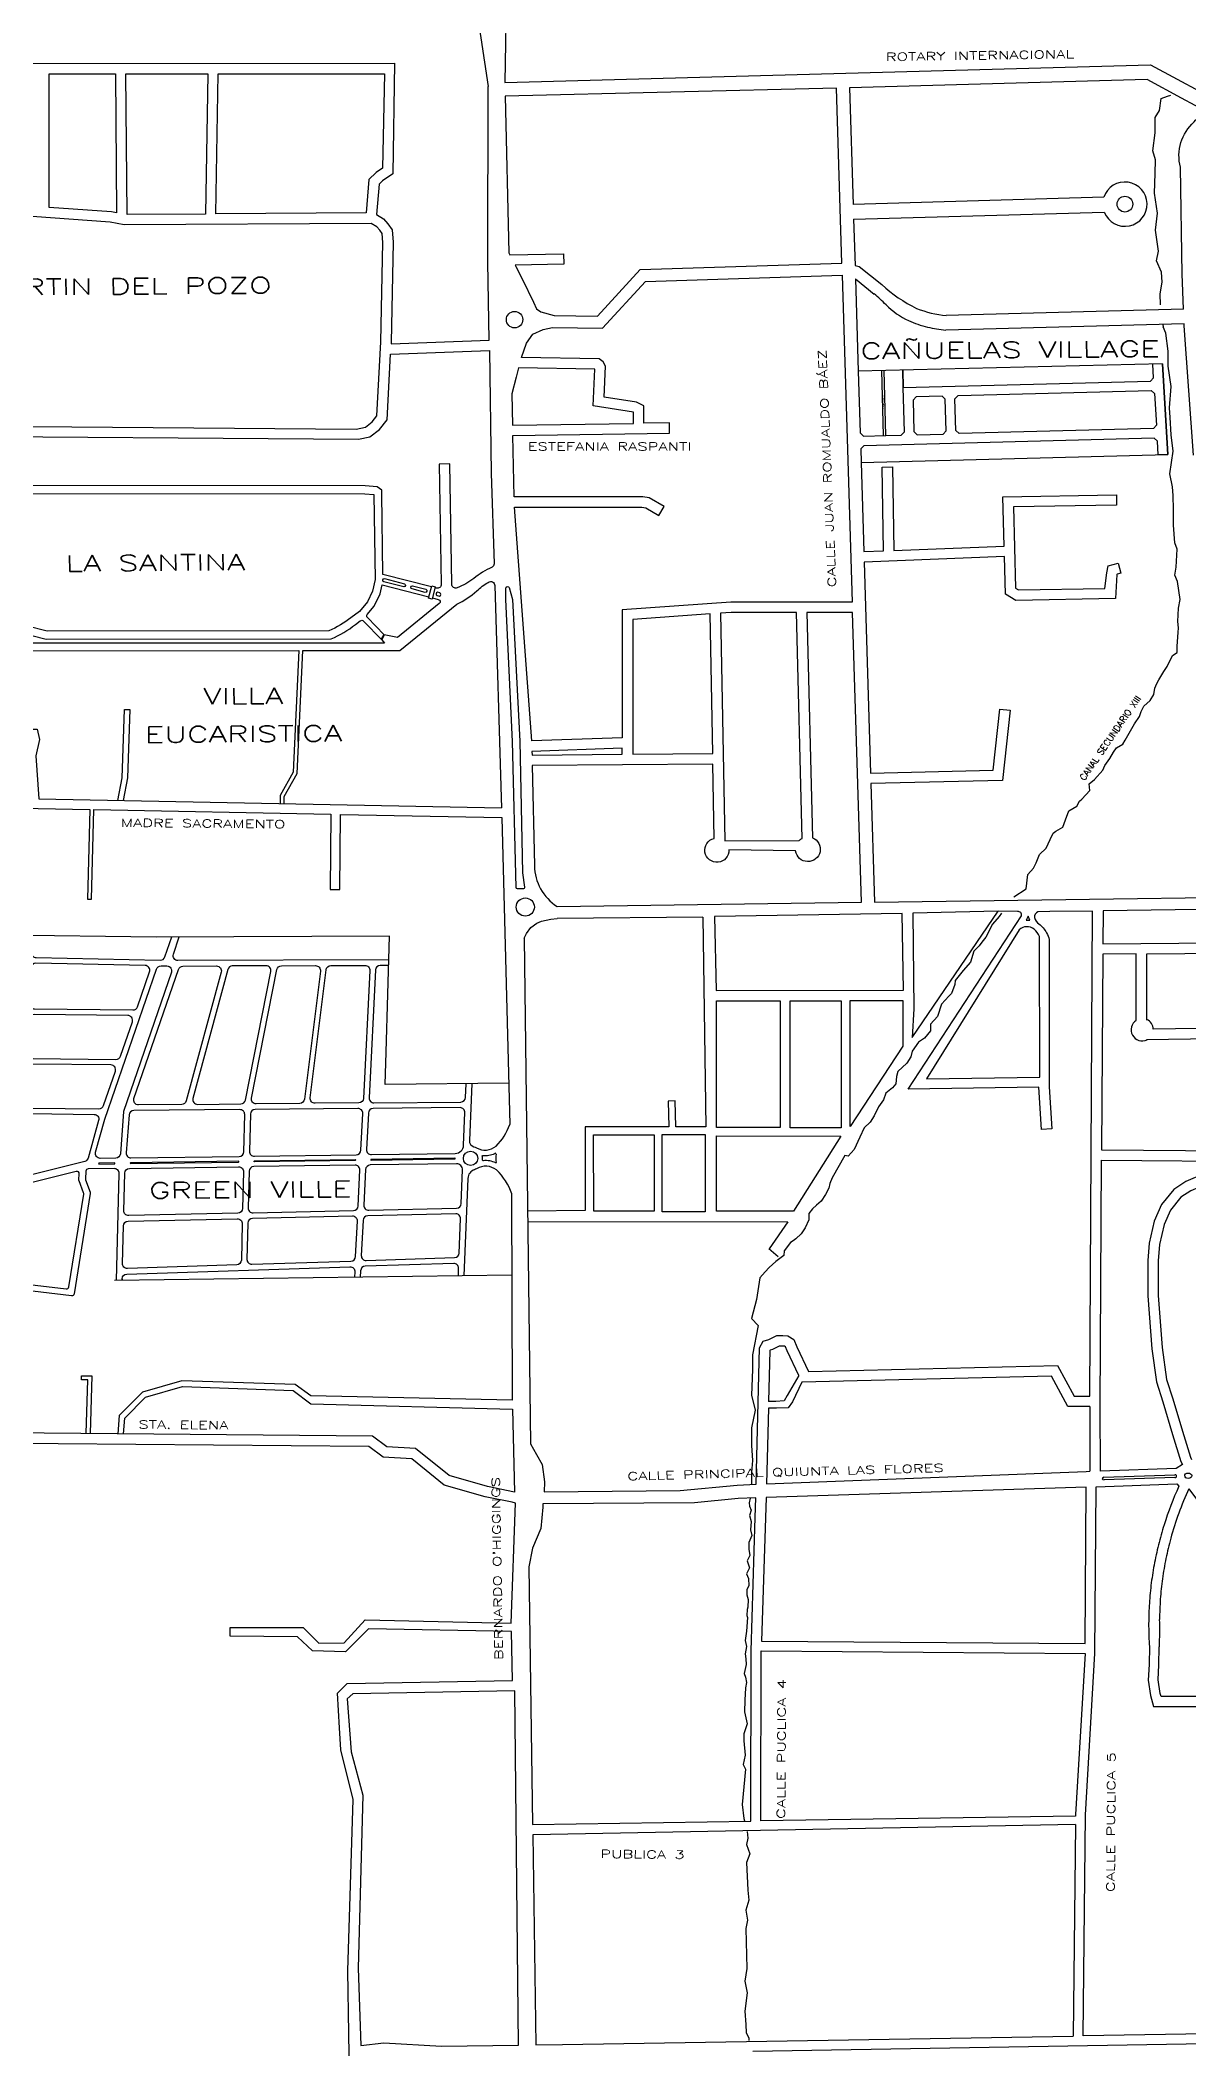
# Model space of a CAD drawing. Header units: millimetres. Extents: x 4374322 to 4409026, y 6503580 to 6534206.
# Drawn here: x 4388599 to 4390034, y 6515767 to 6518277 of the extents above; entities that cross this region are included whole.
import ezdxf

# ---------------------------------------------------------------- set-up
doc = ezdxf.new("R2010")
doc.units = ezdxf.units.MM
for name, color, linetype in [('CANAL', 252, 'Continuous'), ('LINEA CALLE', 252, 'Continuous'), ('NOMBRE BARRIO', 8, 'Continuous'), ('NOMBRE CALLE', 252, 'Continuous')]:
    doc.layers.add(name, color=color, linetype=linetype)
doc.styles.add('ARIAL', font='arial.ttf', dxfattribs={"width": 0.75})
doc.styles.add('ROMANS', font='romans')

msp = doc.modelspace()

# ---------------------------------------------------------------- linework, layer by layer
at = {"layer": 'CANAL', "transparency": 33554687}
for points in [[(4389999.2, 6517946.3), (4389998.8, 6517960), (4390001.3, 6517974.7), (4390000.2, 6517986.9), (4389993.9, 6518001), (4389996.7, 6518013.1), (4389992.7, 6518039.4), (4389995.5, 6518060.7), (4389991.6, 6518085.9), (4389992.2, 6518110.5), (4389992.7, 6518127.3), (4389989.4, 6518138.5), (4389992.2, 6518161.1), (4389992.2, 6518180.1), (4389997.8, 6518189.1), (4390000, 6518204.2), (4390007.9, 6518207), (4390011.8, 6518208.1)], [(4390019.8, 6517519.8), (4390021.3, 6517536.6), (4390021.6, 6517542.6), (4390020.9, 6517550.3), (4390021.6, 6517567.1), (4390023.7, 6517577.9), (4390020.2, 6517600.3), (4390017.1, 6517608.4), (4390018.5, 6517618.4), (4390019.9, 6517640.8), (4390017.1, 6517648.9), (4390015.3, 6517670.9), (4390015.3, 6517690.5), (4390015, 6517708.1), (4390013.9, 6517718.9), (4390010.8, 6517735.2), (4390014.7, 6517763.2), (4390012.5, 6517783.7), (4390011.2, 6517805.2), (4390010.5, 6517817.6), (4390012.4, 6517844.3), (4390008.5, 6517869.7), (4390008.5, 6517888.1), (4390005.8, 6517910.8), (4390002.3, 6517918.5)], [(4389900.8, 6517328.6), (4389910.9, 6517339.4), (4389910.1, 6517347.8), (4389916.7, 6517352.9), (4389926.9, 6517364.5), (4389929.4, 6517370.7), (4389935.6, 6517379.1), (4389940.4, 6517387.1), (4389944, 6517392.5), (4389952, 6517397.2), (4389954.9, 6517402.3), (4389966.6, 6517422.8), (4389972.8, 6517431.9), (4389975, 6517438.1), (4389978.3, 6517444.6), (4389986.3, 6517451.6), (4389990.6, 6517459.2), (4389992.1, 6517467.2), (4389994.6, 6517473), (4389996.8, 6517477.4), (4390003.4, 6517487.9), (4390007.4, 6517494.1), (4390014, 6517507.8), (4390019.8, 6517511.8), (4390019.8, 6517519.8)], [(4389815.6, 6517206.6), (4389831.4, 6517216.3), (4389833.2, 6517234.3), (4389840.2, 6517242.2), (4389843.9, 6517249.1), (4389848, 6517259.3), (4389856.3, 6517267.1), (4389861, 6517278.2), (4389865.1, 6517286.1), (4389868.4, 6517288.4), (4389877.2, 6517293.4), (4389880.4, 6517302.7), (4389884.6, 6517313.8), (4389894.7, 6517319.8), (4389898, 6517325.8), (4389900.8, 6517328.6)], [(4389800.6, 6517186), (4389797.3, 6517181.9), (4389789, 6517172.3), (4389781, 6517156), (4389776, 6517149.7), (4389772.3, 6517145.2), (4389766, 6517138.5), (4389761.5, 6517124.8), (4389752.3, 6517114.4), (4389742.7, 6517101.8), (4389741.9, 6517096.8), (4389738.1, 6517085.6), (4389734.4, 6517082.3), (4389725.6, 6517072.3), (4389720.6, 6517056.9), (4389711.5, 6517047.2), (4389711.5, 6517038.9), (4389704, 6517029.8), (4389696.5, 6517024.8), (4389688.6, 6517013.6), (4389687.3, 6517006.5), (4389682.3, 6516998.6), (4389670.7, 6516988.1), (4389669.4, 6516981.9), (4389668.2, 6516972.7), (4389664.4, 6516967.7), (4389655.7, 6516961.1), (4389652.8, 6516952.8), (4389646.9, 6516944), (4389641.1, 6516932.7), (4389636.1, 6516924.8), (4389628.6, 6516917.7), (4389623.2, 6516906.1), (4389616.1, 6516890.7), (4389609, 6516882.4), (4389604.5, 6516883.2), (4389589, 6516855.3), (4389585.7, 6516848.2), (4389584.5, 6516842.4), (4389580.3, 6516834.5), (4389574.9, 6516826.2), (4389569.1, 6516821.2), (4389564.1, 6516816.6), (4389559.5, 6516810.8), (4389559.5, 6516802.9), (4389554.9, 6516792.9), (4389549.9, 6516785.4), (4389543.3, 6516779.2), (4389539.9, 6516776.7), (4389536.6, 6516774.6), (4389528.7, 6516764.2), (4389528.3, 6516758.4), (4389518.3, 6516750.9), (4389510, 6516743.4), (4389505, 6516737.6), (4389498.3, 6516730.1), (4389494.4, 6516703.4), (4389488.2, 6516679.4), (4389496.2, 6516670.6), (4389489.1, 6516634.2), (4389489.1, 6516615.6), (4389488.2, 6516583.7), (4389492.6, 6516565.1), (4389488.2, 6516542.9), (4389488.2, 6516520.8), (4389489.1, 6516502.2), (4389488.2, 6516487.1), (4389488.2, 6516472.1)], [(4389486.5, 6516455.1), (4389485.1, 6516449.2), (4389485.6, 6516445), (4389487.5, 6516440.1), (4389485.6, 6516433.2), (4389487.5, 6516425.7), (4389486.8, 6516415.4), (4389488.4, 6516408.4), (4389484.9, 6516399.7), (4389484.7, 6516391.2), (4389485.8, 6516383.4), (4389482.8, 6516376.6), (4389485.6, 6516367.9), (4389481.8, 6516360.2), (4389484.4, 6516354.6), (4389484.9, 6516345.5), (4389482.3, 6516340.9), (4389482.3, 6516334.3), (4389483.9, 6516328.4), (4389483.5, 6516318.6), (4389482.5, 6516315.7), (4389482.3, 6516308.5), (4389483.2, 6516305.7), (4389481.8, 6516288.6), (4389480.2, 6516277.1), (4389481.6, 6516269.6), (4389480, 6516260.4), (4389480.9, 6516254.3), (4389481.4, 6516247.3), (4389478.8, 6516235.8), (4389480.4, 6516231.1), (4389481.8, 6516224.5), (4389480.4, 6516218), (4389479.6, 6516202.4), (4389479.3, 6516187.8), (4389482.6, 6516173.1), (4389478.5, 6516160.4), (4389478.5, 6516151.8), (4389480, 6516133.8), (4389477.8, 6516122.1), (4389480.4, 6516116.1), (4389476.5, 6516072.1), (4389478.5, 6516054.8), (4389479.4, 6516051.7)], [(4389482.7, 6516038.2), (4389483.3, 6516029.9), (4389481.7, 6516022.2), (4389485.8, 6516010.5), (4389481.7, 6515999.7), (4389483.3, 6515964.9), (4389484.8, 6515952.6), (4389480.9, 6515939.9), (4389483, 6515927.8), (4389480.9, 6515917.4), (4389482.2, 6515867.2), (4389479.5, 6515851.4), (4389482.8, 6515836.8), (4389479.5, 6515813.7), (4389480.9, 6515797.2), (4389481.5, 6515786.7), (4389484.8, 6515780.7), (4389484.9, 6515777.2)]]:
    msp.add_lwpolyline(points, dxfattribs=at)
at = {"layer": 'LINEA CALLE', "transparency": 33554687}
for p, q in [((4390026.2, 6517984.2), (4390023.9, 6518118.1)), ((4390027.9, 6517940.6), (4390026.2, 6517984.8)), ((4389617.9, 6517978.6), (4389617.9, 6517978.7)), ((4390002.8, 6517918.6), (4390002.6, 6517921.8)), ((4390028.7, 6517920), (4390028.6, 6517922.4)), ((4390040.2, 6517758.2), (4390028.7, 6517920)), ((4389175.2, 6517330.5), (4389175.5, 6517317.7)), ((4389175.9, 6517305.7), (4389186, 6516922.1)), ((4389677.1, 6517019.7), (4389611.2, 6516919.2)), ((4389599.7, 6516907.4), (4389540.6, 6516813.6)), ((4389533.3, 6516800.1), (4389510.2, 6516766.7)), ((4389509.8, 6516767), (4389521.4, 6516756.8)), ((4389188.5, 6516733.8), (4388692.1, 6516726.8)), ((4388701.6, 6516729.1), (4388701.6, 6516726.9)), ((4389906, 6516488.3), (4389910.6, 6516488.5)), ((4389928.4, 6516481.1), (4390016.9, 6516484.1)), ((4390017, 6516480.7), (4389928.6, 6516477.7))]:
    msp.add_line(p, q, dxfattribs=at)
at = {"layer": 'LINEA CALLE', "transparency": 33554687, "extrusion": (0.000719681, -1.28249e-05, 1)}
for p, q in [((4390027.9, 6517940.6), (4389731.4, 6517932.7)), ((4390028.6, 6517922.4), (4389730.8, 6517914.7))]:
    msp.add_line(p, q, dxfattribs=at)
at = {"layer": 'LINEA CALLE', "linetype": 'Continuous', "transparency": 33554687}
for p, q in [((4389652.8, 6517782.8), (4389650.7, 6517864)), ((4389655.8, 6517782.8), (4389653.7, 6517864.1)), ((4389677, 6517864.7), (4389677.6, 6517842.9)), ((4389677.6, 6517842.9), (4389677, 6517864.7))]:
    msp.add_line(p, q, dxfattribs=at)
at = {"layer": 'LINEA CALLE', "transparency": 33554687}
for points in [[(4388359.2, 6518606.8), (4388331.7, 6518247.8), (4389041.9, 6518248), (4389039.9, 6518109.7), (4389027.1, 6518101.2), (4389022.7, 6518096.9), (4389019.6, 6518059), (4389028.3, 6518053.5), (4389033.6, 6518047.6), (4389039.2, 6518039.9), (4389040.3, 6518024.4), (4389037.8, 6517899.2), (4389037.7, 6517897.6), (4389160.2, 6517902.2), (4389158.7, 6517999.7), (4389159.1, 6518219.1)], [(4389180, 6518224.1), (4389180, 6518224.1), (4389986.5, 6518246.1), (4390081, 6518195.2), (4390850, 6518194.6), (4390846.7, 6518371.5)], [(4389140.5, 6518341.2), (4389159.1, 6518219.1)], [(4389181.8, 6518347.9), (4389180, 6518224.1)], [(4389041.8, 6518235), (4389041.9, 6518235)], [(4389928.3, 6518080.6), (4389615.1, 6518071.4)], [(4389615.6, 6518053.1), (4389928.8, 6518061.9)], [(4389617.9, 6517978.7), (4389641.4, 6517959.7)], [(4389617.9, 6517978.7), (4389621.5, 6517863.4)], [(4389625, 6517749.1), (4389628.4, 6517637.8), (4389652.8, 6517638.8)], [(4389652.8, 6517638.8), (4389651.4, 6517743.4), (4389664.4, 6517743.9), (4389665.8, 6517639.3)], [(4389088.1, 6517593.6), (4389027.5, 6517609.2), (4389026.3, 6517710), (4389026, 6517714.6), (4389020.3, 6517718.9), (4389005.4, 6517719.9), (4388439.2, 6517720.4)], [(4389665.8, 6517639.3), (4389803.7, 6517644.6), (4389802.2, 6517706.4), (4389943.9, 6517708.7), (4389944.1, 6517695.7), (4389815.5, 6517693.6), (4389818, 6517592.2), (4389821.8, 6517589.9), (4389929.6, 6517591.8), (4389931.8, 6517611.4), (4389933.7, 6517620), (4389946.1, 6517623.4), (4389949.5, 6517610.8), (4389944.8, 6517609.5), (4389944.7, 6517609.2), (4389942.7, 6517579.1), (4389818.4, 6517576.8), (4389805.2, 6517584.7), (4389804, 6517631.6), (4389628.8, 6517624.8), (4389636.9, 6517360.9), (4389790.1, 6517364.6), (4389798.4, 6517440.9), (4389811.4, 6517439.5), (4389801.8, 6517351.8), (4389637.3, 6517347.9), (4389641.9, 6517199.9), (4391075.4, 6517219.7)], [(4389802.5, 6517693.4), (4389802.4, 6517693.4)], [(4389088.5, 6517595.1), (4389092.9, 6517593.9), (4389088.9, 6517578.5), (4389084.5, 6517579.7), (4389088.5, 6517595.1)], [(4389339.6, 6517566.6), (4389339.6, 6517566.1)], [(4389028.6, 6517534.4), (4389025.4, 6517528.4)], [(4389029.2, 6517533.7), (4389026, 6517527.7)], [(4388585.1, 6517513.8), (4388922.3, 6517514.1), (4388915.4, 6517362), (4388899, 6517332.9), (4388899, 6517323)], [(4388696.2, 6517326.8), (4388701.5, 6517355.1), (4388704.4, 6517440.6), (4388711.1, 6517440.6), (4388708.2, 6517355.1), (4388702.8, 6517326.7)], [(4388585.5, 6517329), (4388581.9, 6517383.6), (4388586.2, 6517402.9), (4388583.1, 6517416.1), (4388595.4, 6517416.1), (4388598.5, 6517403), (4388594, 6517382.7), (4388597.6, 6517328.7), (4389175.5, 6517317.7)], [(4391219.3, 6517206.7), (4391225.9, 6517060.5), (4391208.3, 6516693.6), (4391203, 6516242.1), (4391207.3, 6515972.2), (4391212, 6515804.2), (4389902.3, 6515782.9), (4389905.2, 6516059.2), (4389917.2, 6516260.7), (4389918.7, 6516469.2), (4390019.3, 6516472.7), (4390021.9, 6516469.9)], [(4391219.3, 6517206.7), (4389927.3, 6517188.9), (4389927.1, 6517147.6), (4391018.8, 6517157.3)], [(4389203.8, 6517154.8), (4389207.1, 6517160.6), (4389212.3, 6517167.9), (4389219.6, 6517173.3), (4389225.5, 6517176), (4389237.3, 6517178.7), (4389245.4, 6517179.4)], [(4389427.2, 6517181), (4389245.4, 6517179.4)], [(4389427.4, 6517181), (4389430.8, 6516918.9), (4389393.4, 6516919), (4389392.7, 6516951.3), (4389384.1, 6516951.1), (4389384.8, 6516919), (4389280, 6516919.1)], [(4389677.8, 6517089.6), (4389676.3, 6517185.6), (4389441.6, 6517181.7), (4389443.8, 6517089.3), (4389677.8, 6517089.6)], [(4389688.7, 6517030.5), (4389796.2, 6517188.4), (4389689.7, 6517186.2), (4389690.7, 6517066.6), (4389688.7, 6517030.5)], [(4389833.6, 6517182.1), (4389831.3, 6517177.2), (4389835.8, 6517177.2), (4389833.6, 6517182.1)], [(4389611.2, 6516919.2), (4389611.2, 6517076.7), (4389677.1, 6517076.7), (4389677.1, 6517019.7)], [(4390695.7, 6517038.7), (4389981.6, 6517027.7)], [(4389280.1, 6516919.1), (4389280, 6516814.3), (4389208.2, 6516813.4)], [(4389540.6, 6516813.6), (4389444.2, 6516813.7), (4389444.2, 6516907.9), (4389599.7, 6516907.4)], [(4389188.3, 6516835.1), (4389188.8, 6516577.6), (4388937.5, 6516582.9), (4388918, 6516596.8), (4388776.3, 6516601.6), (4388727.1, 6516587.6), (4388698.1, 6516558.1), (4388696.3, 6516535.5)], [(4390204.1, 6516652.3), (4390198.6, 6516681), (4390187.2, 6516720.2), (4390176.7, 6516750.5), (4390165.2, 6516779.5), (4390151.8, 6516809.8), (4390116, 6516840.6), (4390104.8, 6516847), (4390081.1, 6516849), (4390056.2, 6516847.5), (4390036.9, 6516839.1), (4390024.6, 6516831), (4390011.5, 6516815), (4390003.5, 6516797.1), (4389997.7, 6516771.8), (4389996.1, 6516751.5), (4389996.1, 6516708.3), (4390001.2, 6516643.1), (4390006.7, 6516603.3), (4390014.5, 6516579), (4390026.5, 6516538.5), (4390036.4, 6516506.1), (4390038, 6516503.3)], [(4389208.5, 6516800.7), (4389533.3, 6516800.1)], [(4389547.3, 6516608.1), (4389532.8, 6516639), (4389530.7, 6516644.2), (4389529.3, 6516645), (4389526.9, 6516645.1), (4389522.6, 6516645.1), (4389514.2, 6516640.9), (4389511.4, 6516640.1), (4389511, 6516639.4), (4389509.4, 6516575.9)], [(4388656.6, 6516535.9), (4388658.7, 6516603), (4388651, 6516603), (4388651, 6516608), (4388663.9, 6516608), (4388661.6, 6516535.8)], [(4389547.3, 6516608.1), (4389532.8, 6516583.4), (4389528.9, 6516576.6), (4389518.5, 6516575.9), (4389509.4, 6516575.9)], [(4389910.6, 6516569.5), (4389883.3, 6516569.5), (4389862.8, 6516607.6), (4389551.1, 6516600)], [(4388703.5, 6516535.4), (4388705.1, 6516554.9), (4388730.9, 6516581.3), (4388777.2, 6516594.4), (4388915.5, 6516589.7), (4388937.5, 6516572.9), (4389189.2, 6516566.2), (4389191.7, 6516462.5), (4389158.2, 6516469.4), (4389110.3, 6516483.1), (4389068.4, 6516517.1), (4389032.3, 6516519), (4389014.3, 6516532.6), (4388558.8, 6516536.8)], [(4389551.1, 6516600), (4389539.4, 6516575.5), (4389533.9, 6516567.9), (4389519.3, 6516567.4), (4389509.2, 6516567.4)], [(4389509.2, 6516567.4), (4389506.7, 6516472.8)], [(4389910.6, 6516569.5), (4389910.6, 6516488.5)], [(4388987.5, 6515629.5), (4388983.5, 6515864.2), (4388990.3, 6516078.6), (4388975, 6516140.4), (4388973.2, 6516167.9), (4388970.6, 6516211.2), (4388982.8, 6516223.2), (4389189.6, 6516227.3), (4389188.1, 6516288.4), (4389009.4, 6516291.6), (4388980.9, 6516263.1), (4388939.4, 6516264.3), (4388920.6, 6516281.6), (4388836.8, 6516282.5), (4388836.8, 6516293.3), (4388927.8, 6516293.2), (4388947.4, 6516273.8), (4388979.2, 6516274.1), (4389005.4, 6516302.9), (4389187.8, 6516298.9), (4389193.1, 6516448.9), (4389189.1, 6516449.8), (4389155.1, 6516456.8), (4389104.2, 6516471.4), (4389063.5, 6516504.3), (4389027.7, 6516506.2), (4389009.9, 6516519.6), (4388427.3, 6516524.7)], [(4389506.7, 6516472.8), (4389906, 6516488.3)], [(4390034.4, 6516466.7), (4390065.3, 6516425.2), (4390088, 6516391.2), (4390145.9, 6516343.3), (4390177.2, 6516328.7), (4390195, 6516321), (4390189.9, 6516303), (4390184.3, 6516272), (4390177.3, 6516243.8), (4390171.2, 6516209.1), (4390163.9, 6516207.2), (4389999.7, 6516207.2), (4389998.7, 6516210.9), (4389996.2, 6516228), (4389997.1, 6516246.5), (4389997.6, 6516269.2)], [(4389499.9, 6516264), (4389904.8, 6516260.8), (4389892.8, 6516059.6), (4389892.8, 6516057.7), (4389499.7, 6516051.6), (4389499.9, 6516264.1)], [(4389985.2, 6516269.5), (4389984.7, 6516246.9), (4389983.8, 6516227.4), (4389986.6, 6516208.3), (4389990.3, 6516194.8), (4390165.5, 6516194.8)], [(4389892.7, 6516047), (4389214.7, 6516034.2), (4389218.5, 6515771.9), (4389251.9, 6515772.4), (4389890.1, 6515782.8)], [(4389892.7, 6516047), (4389890.1, 6515782.8)], [(4391212.4, 6515792.5), (4389489.6, 6515763.4)]]:
    msp.add_lwpolyline(points, dxfattribs=at)
for points in [[(4388693.2, 6518234.9), (4388694.8, 6518061.2), (4388688.4, 6518062.3), (4388610.6, 6518068), (4388610.6, 6518234.9)], [(4388808.7, 6518235), (4388805.8, 6518059.7), (4388707.8, 6518059.1), (4388706.2, 6518234.9)], [(4388818.8, 6518059.8), (4388821.7, 6518235), (4389029.4, 6518235), (4389027, 6518116.8), (4389018.9, 6518111.4), (4389010.1, 6518102.7), (4389006.7, 6518061)], [(4389600.8, 6517998.1), (4389594.1, 6518217.1), (4389180.4, 6518206.9), (4389184.8, 6518011), (4389186, 6518008.7), (4389253.3, 6518009.9), (4389253.5, 6517996.9), (4389192.6, 6517995.9), (4389193.6, 6517994), (4389202, 6517977.8), (4389215.8, 6517949.6), (4389219.4, 6517941.3), (4389224.9, 6517937.3), (4389241.6, 6517932.7), (4389241.6, 6517932.7), (4389295.4, 6517932.1), (4389349, 6517990.2)], [(4389024.8, 6517899.9), (4389027.3, 6518024.1), (4389026.5, 6518035.3), (4389023.5, 6518039.4), (4389019.8, 6518043.5), (4389012.7, 6518048), (4388704.2, 6518046.3), (4388686.7, 6518049.4), (4388589.2, 6518056.6), (4388480.8, 6518059.5), (4388435.7, 6517795.3), (4388994.1, 6517790.9), (4389005.6, 6517793.5), (4389014, 6517799.8), (4389019.9, 6517807.3)], [(4389326.6, 6517565.2), (4389326.6, 6517405), (4389213.4, 6517401.2), (4389191.9, 6517693.2), (4389351.1, 6517693.2), (4389355.8, 6517692.5), (4389372.1, 6517682.9), (4389378.7, 6517694.1), (4389360.3, 6517704.9), (4389352.1, 6517706.2), (4389191.6, 6517706.2), (4389189.9, 6517782.9), (4389385.7, 6517785.7), (4389385.5, 6517798.7), (4389353.7, 6517798.2), (4389353.7, 6517820), (4389344.5, 6517824.6), (4389303.9, 6517830.9), (4389305.6, 6517869.7), (4389302.7, 6517874.9), (4389297.6, 6517878.9), (4389200.6, 6517880.5), (4389206.7, 6517898.1), (4389215, 6517909.5), (4389227.7, 6517915.3), (4389239.4, 6517917.8), (4389301.9, 6517917), (4389355.7, 6517975.4), (4389601.4, 6517983.1), (4389613.9, 6517574.8), (4389462.3, 6517574.8)], [(4389189.6, 6517795.9), (4389340.7, 6517798.1), (4389340.7, 6517812), (4389340.5, 6517812), (4389290.4, 6517819.8), (4389292.4, 6517866), (4389196.9, 6517867.6), (4389194, 6517855.8), (4389188.7, 6517835)], [(4389439.6, 6517385.4), (4389436.5, 6517560), (4389339.6, 6517553.1), (4389339.6, 6517384.6)], [(4389213.8, 6517383.5), (4389326.6, 6517384.5), (4389326.6, 6517392), (4389213.7, 6517388.2)], [(4389444.4, 6517076.4), (4389524, 6517076.4), (4389524, 6516918), (4389444.4, 6516918)], [(4389536.3, 6517076.3), (4389599.9, 6517076.3), (4389599.9, 6516917.6), (4389536.2, 6516917.6)], [(4389290.8, 6516909.2), (4389366.5, 6516909.2), (4389366.5, 6516813.6), (4389291.2, 6516813.6)], [(4389376.3, 6516909.6), (4389430.3, 6516909.6), (4389430.3, 6516812.7), (4389376.3, 6516812.7)], [(4389923.6, 6516569.5), (4389925.4, 6516877.4), (4390126.4, 6516875.8), (4390142.5, 6516834.3), (4390123.7, 6516851.1), (4390108.8, 6516859.7), (4390081.2, 6516862), (4390053.1, 6516860.3), (4390030.7, 6516850.6), (4390015.8, 6516840.8), (4390000.3, 6516821.9), (4389991.1, 6516801.3), (4389984.8, 6516773.8), (4389983.1, 6516752), (4389983.1, 6516707.8), (4389988.3, 6516641.7), (4389994, 6516600.4), (4390002, 6516575.2), (4390014.1, 6516534.7), (4390024.4, 6516500.9), (4390026.7, 6516496.9), (4390018.6, 6516492.2), (4389923.9, 6516488.9)], [(4389487.3, 6516051.4), (4389487.6, 6516264.1), (4389492.6, 6516430.8), (4389493.3, 6516455.3), (4389471.2, 6516454.6), (4389417, 6516449.2), (4389227.3, 6516447.9), (4389227.3, 6516443.9), (4389224.9, 6516417), (4389214.4, 6516392.5), (4389209.9, 6516369), (4389214.5, 6516047.2)], [(4389906.3, 6516468.8), (4389506.3, 6516455.7), (4389505.6, 6516430.4), (4389500.4, 6516276.4), (4389904.9, 6516273.2)], [(4389196.8, 6515771.6), (4389192.4, 6516214.2), (4388989.9, 6516210.3), (4388982.8, 6516204.1), (4388987.8, 6516137.8), (4389002.5, 6516083.7), (4388996.7, 6515867.6), (4388999.9, 6515770.8), (4389028.7, 6515774.5), (4389100.7, 6515770.2)]]:
    msp.add_lwpolyline(points, close=True, dxfattribs=at)
for points in [[(4390023.9, 6518118.1, -0.27688), (4390041, 6518174.9, -0.203925), (4390059.5, 6518186.3), (4390025.5, 6518204.6), (4389982.2, 6518227.9), (4389610.6, 6518217.5), (4389615.1, 6518071.4)], [(4389615.6, 6518053.1), (4389617.4, 6517995.2), (4389622.6, 6517994.1), (4389650.8, 6517971.4, 0.072631), (4389694.3, 6517941.8)], [(4388433, 6517782.5), (4388997, 6517778.3), (4389011.2, 6517781.4), (4389023.2, 6517790.4), (4389032.6, 6517802.5), (4389037, 6517884.6), (4389160.5, 6517889.2), (4389162.9, 6517735.7), (4389166.3, 6517622.7, -0.277535), (4389163.8, 6517618.2, 0.068029), (4389141, 6517604.2, -0.065068), (4389120.3, 6517592.5, -0.527212), (4389113.4, 6517597), (4389110.9, 6517747.3), (4389097.9, 6517747.1), (4389100.4, 6517597, -0.495105), (4389094.1, 6517592.1), (4389092.5, 6517592.5)], [(4388904.1, 6517322.9), (4388904.1, 6517331.6), (4388920.5, 6517360.6), (4388927.4, 6517514.1), (4389048.5, 6517514.2), (4389120, 6517572, 0.055455), (4389144.8, 6517588.6, -0.059058), (4389159.2, 6517599.4, -0.603366), (4389167.2, 6517595.5), (4389175.2, 6517330.5)], [(4389089.3, 6517579.9), (4389096.7, 6517578, -0.616404), (4389097.9, 6517572.8), (4389045.7, 6517530.6), (4389029.2, 6517533.7), (4389008.2, 6517555.3, -0.384597), (4389008, 6517559.3), (4389016.6, 6517569.6), (4389023.9, 6517584.9), (4389026.5, 6517596.1), (4389084.9, 6517581.1)], [(4388553.2, 6517542.2), (4388606.8, 6517528.4), (4388962.9, 6517528.7, 0.070326), (4388993.1, 6517546.8), (4388999.2, 6517551.4, -0.376521), (4389003.2, 6517551.1), (4389026, 6517527.7), (4389029.3, 6517523.5), (4388576, 6517523.2, 0.321204)], [(4388453.7, 6517303.6, 0.146397), (4388463.7, 6517319.3), (4388526.9, 6517318.1), (4388524, 6517215.4), (4388529, 6517215.2), (4388531.9, 6517318), (4388661.4, 6517315.5), (4388658.2, 6517203.5), (4388663.2, 6517203.3), (4388666.4, 6517315.4), (4388962.3, 6517309.7), (4388961.7, 6517215.7), (4388973.7, 6517215.6), (4388974.3, 6517309.5), (4389175.9, 6517305.7)], [(4389203.8, 6517154.8), (4389211.9, 6516523), (4389219.3, 6516509.4), (4389226.6, 6516496.9), (4389229.4, 6516475.5), (4389229.1, 6516463), (4389399.1, 6516464.4), (4389470.2, 6516471.3), (4389493.7, 6516472.3), (4389498.1, 6516642.7), (4389502.4, 6516651.1), (4389509.5, 6516653.1), (4389519.6, 6516658.1), (4389527.3, 6516658.1), (4389533.3, 6516657.8), (4389541, 6516653.1), (4389544.7, 6516644.2), (4389559.3, 6516613.2), (4389870.4, 6516620.8), (4389891.1, 6516582.5), (4389910.6, 6516582.5), (4389914.3, 6517188.7), (4389860.7, 6517187.9), (4389846, 6517187.7, 0.371568), (4389841.6, 6517180.4, 0.215775), (4389847.2, 6517172.6, -0.094997), (4389856.7, 6517161.5, -0.110486), (4389859.9, 6517153), (4389859.9, 6516968.8), (4389863.4, 6516916.4), (4389850.4, 6516915.5), (4389846.9, 6516968.4), (4389683.8, 6516965.9), (4389825.3, 6517182.8), (4389825.3, 6517182.8, 0.231946), (4389824.4, 6517186.7, 0.200267), (4389820.5, 6517188.2), (4389796.2, 6517188.4)], [(4389184.7, 6516973.7), (4389030.2, 6516971.9), (4389031.4, 6517012.5), (4389035.7, 6517157.3), (4388744.3, 6517156.2), (4388553.9, 6517158.4), (4388543.9, 6516855.4), (4388566.3, 6516855.1, 0.40837), (4388572.4, 6516860.9)], [(4388589.1, 6517158.1), (4388588.4, 6517136.6, 0.417699), (4388594.2, 6517130.4), (4388749.2, 6517127.2, 0.325977), (4388755, 6517131.3), (4388763.6, 6517156.3)], [(4389034.7, 6517127.8), (4388771.4, 6517126.8, -0.516031), (4388765.7, 6517134.7), (4388773.1, 6517156.3)], [(4389847.8, 6517156.8, 0.129515), (4389841.1, 6517165.8, 0.380966), (4389822.6, 6517165.2), (4389706.7, 6516979.1), (4389848.5, 6516981), (4389847.8, 6517156.8)], [(4389968.8, 6517052.1), (4389968.8, 6517135), (4389927, 6517134.6), (4389925.5, 6516890.4), (4390135.3, 6516888.7), (4390159.3, 6516827), (4390676.3, 6516829.6, -3.666061), (4390673, 6516816.5), (4390582.2, 6516816.1), (4390585, 6516708.5), (4390608.3, 6516705.1), (4390644.6, 6516691.4), (4390670.2, 6516677.3), (4390698.7, 6516641.4), (4390707.2, 6516624.3), (4390711.5, 6516454.1), (4390710.5, 6516449.7), (4390703.4, 6516425.5), (4390696.1, 6516400.7), (4390687.6, 6516373.3)], [(4389981.8, 6517052.1), (4389981.8, 6517135.1), (4390267.5, 6517137.6), (4390269.7, 6517045.2), (4389990.1, 6517040.9, 0.287204), (4389981.8, 6517053.1)], [(4389034.3, 6517120.8), (4389024.1, 6517120.7, 0.398743), (4389018.1, 6517115), (4389010.2, 6516955.3, 0.431384), (4389016.3, 6516949), (4389124.7, 6516950, 0.399998), (4389130.7, 6516955.8), (4389131.4, 6516972.9)], [(4389138.4, 6516973.1), (4389135.5, 6516902, 0.343252), (4389141.2, 6516894, -0.054572), (4389144.3, 6516892.7, 0.307058), (4389168.8, 6516894.9)], [(4389168.4, 6516873.9, 0.137875), (4389153, 6516876.6, -0.481371), (4389151.9, 6516877.7, 0.079631), (4389151.7, 6516882.5, -0.500869), (4389152.2, 6516883.1, 0.135351), (4389167.4, 6516885.8)], [(4388694.6, 6516726.8), (4388697.9, 6516860.7, 0.42566), (4388691.8, 6516866.8), (4388659.3, 6516866.4, 0.388903), (4388656.4, 6516863.6), (4388655.7, 6516853.9, 0.109011), (4388655.9, 6516852.6), (4388661.7, 6516837.2, -0.130877), (4388661.8, 6516835.7), (4388641.7, 6516710.1, -0.402516), (4388638.3, 6516707.6), (4388366, 6516740.3, -0.450398), (4388363.4, 6516744), (4388379.8, 6516810.4, 0.581446), (4388376, 6516814), (4388328.5, 6516799.5), (4388234, 6516801.4)], [(4388578.4, 6516846.8, 0.491027), (4388576.5, 6516842.5), (4388587.3, 6516822.8), (4388576.4, 6516726.1, 0.412013), (4388579, 6516722.8), (4388631.7, 6516716.5, 0.402516), (4388635, 6516719), (4388653.6, 6516834.9, 0.130877), (4388653.4, 6516836.4), (4388647.8, 6516851.4, -0.109011), (4388647.6, 6516852.7), (4388648.1, 6516860.2, 0.510703), (4388644.4, 6516863.3), (4388589.4, 6516849.6), (4388578.4, 6516846.8)], [(4389169.4, 6516865.1, 0.308841), (4389144.6, 6516866.7, -0.052421), (4389141.8, 6516865.4, 0.31079), (4389133.6, 6516854.5), (4389128.8, 6516733)], [(4388701.6, 6516727), (4388701.6, 6516729.2, -0.397422), (4388707.4, 6516735), (4388986.3, 6516744.2, -0.438513), (4388992.5, 6516737.9), (4388992.1, 6516731)], [(4389121.8, 6516732.7), (4389122.1, 6516742.2, 0.435688), (4389115.9, 6516748.4), (4389005.3, 6516744.8, 0.390324), (4388999.6, 6516739.1), (4388999.2, 6516731.1)]]:
    msp.add_lwpolyline(points, format="xyb", dxfattribs=at)
at = {"layer": 'LINEA CALLE', "linetype": 'Continuous', "transparency": 33554687}
msp.add_lwpolyline([(4390001.5, 6517872.4), (4390008.3, 6517759.2), (4390001.5, 6517872.4), (4389621.5, 6517863.4), (4389623.8, 6517786.1), (4389628, 6517782.1), (4389655.8, 6517782.8), (4389675.1, 6517783.4), (4389679, 6517787.5), (4389677.6, 6517842.9), (4389986.5, 6517851), (4389990.3, 6517855.1), (4389989.5, 6517872.2)], dxfattribs=at)
for points in [[(4389693.8, 6517831.3), (4389689.9, 6517827.2), (4389691, 6517787.8), (4389695.1, 6517783.9), (4389727.4, 6517784.7), (4389731.3, 6517788.8), (4389730.2, 6517828.3), (4389726.1, 6517832.2)], [(4389746.1, 6517832.7), (4389987.5, 6517839.1), (4389991.7, 6517835.2), (4389994.1, 6517795.8), (4389990.3, 6517791.7), (4389747.3, 6517785.3), (4389743.2, 6517789.1), (4389742.2, 6517828.6)], [(4389996.3, 6517758.9), (4389995.3, 6517775.8), (4389991, 6517779.7), (4389628.3, 6517770.1), (4389624.5, 6517766.1), (4389625, 6517749.1), (4390008.3, 6517759.2)]]:
    msp.add_lwpolyline(points, close=True, dxfattribs=at)
at = {"layer": 'LINEA CALLE', "transparency": 33554687}
for points in [[(4389017.9, 6517602.9), (4389014.4, 6517588.3), (4389008.1, 6517575), (4388998.2, 6517563.1), (4388987.6, 6517555.2, -0.059692), (4388960.1, 6517538.7), (4388608, 6517538.4), (4388555.6, 6517551.9), (4388541.7, 6517555.1), (4388412, 6517554.7), (4388404.1, 6517558.8), (4388404.1, 6517558.8), (4388399.6, 6517563.2), (4388422.1, 6517704.5), (4388422.1, 6517704.5), (4388439.6, 6517710.4), (4389004.7, 6517709.9), (4389016.3, 6517709.2)], [(4389054.6, 6517597.6, -0.718393), (4389053.7, 6517593.7), (4389028.7, 6517600.2, -0.902968), (4389029.4, 6517604.1)], [(4389064, 6517591.1, -0.973085), (4389064.6, 6517595), (4389081.3, 6517590.7, -0.901376), (4389080.3, 6517586.9)], [(4389095.3, 6517583), (4389098.3, 6517582.3, 0.698579), (4389098.7, 6517586.3), (4389095.6, 6517587, 0.778898)], [(4389189.3, 6517578.1), (4389198.4, 6517400.8), (4389202, 6517236.4), (4389204.5, 6517218.5, -0.454879), (4389202.5, 6517216.2), (4389195.8, 6517216.2, -0.407224), (4389193.8, 6517218.2), (4389189.5, 6517400.5), (4389181.2, 6517578.1), (4389181.1, 6517592.2, -0.873025), (4389185.1, 6517592.8)], [(4389214.1, 6517370.6), (4389216.9, 6517245.4, 0.254809), (4389245.2, 6517194.4), (4389245.2, 6517194.4), (4389245.2, 6517194.4), (4389245.2, 6517194.4), (4389625.4, 6517199.7), (4389614.3, 6517561.8), (4389557.3, 6517561.8), (4389564.2, 6517280.3, -1.742525), (4389543.2, 6517263.8), (4389459.9, 6517265.1, -2.111632), (4389441.4, 6517279.4), (4389439.8, 6517372.4)], [(4389551.2, 6517279.5), (4389544.3, 6517561.8), (4389462.7, 6517561.8), (4389449.5, 6517560.9), (4389454.5, 6517276.3), (4389547.5, 6517276.7, -0.074593)], [(4388720.9, 6517069.1), (4388735.9, 6517112.6, 0.508321), (4388730.3, 6517120.6), (4388593.9, 6517123.4, 0.410737), (4388587.7, 6517117.6), (4388586.3, 6517072.7, 0.420337), (4388592.2, 6517066.5), (4388715.2, 6517065, 0.323496)], [(4388680, 6516928.6), (4388744.5, 6517116.1, -0.325977), (4388750.3, 6517120.2), (4388757.6, 6517120, -0.508321), (4388763.2, 6517112.1), (4388703.4, 6516938.3), (4388699.5, 6516885.4, -0.388616), (4388693.6, 6516879.8), (4388674.4, 6516879.6, -0.500677), (4388668.5, 6516887.2)], [(4388716.4, 6516954.4), (4388771.9, 6517115.8, -0.319234), (4388777.5, 6517119.8), (4388819.6, 6517120, -0.495113), (4388825.5, 6517112.4), (4388781.8, 6516951.3, -0.336254), (4388776.1, 6516946.9), (4388722.1, 6516946.4, -0.517666)], [(4388855.7, 6516952.4), (4388887.4, 6517113, 0.473667), (4388881.5, 6517120.2), (4388839.3, 6517120, 0.337691), (4388833.6, 6517115.6), (4388790, 6516954.6, 0.496721), (4388795.8, 6516947.1), (4388849.9, 6516947.6, 0.355705)], [(4388863.3, 6516954.9), (4388895, 6517115.4, -0.357159), (4388900.9, 6517120.3), (4388943.3, 6517120.4, -0.451847), (4388949.3, 6517113.7), (4388929.5, 6516953.5, -0.376082), (4388923.6, 6516948.2), (4388869.3, 6516947.7, -0.475248)], [(4388962.5, 6517120.5), (4389005.1, 6517120.7, -0.429855), (4389011.1, 6517114.4), (4389003.2, 6516954.6, -0.397249), (4388997.3, 6516948.9), (4388942.7, 6516948.4, -0.453401), (4388936.7, 6516955.1), (4388956.5, 6517115.2, -0.377556)], [(4388708.8, 6517058.1), (4388591.7, 6517059.5, 0.408116), (4388585.7, 6517053.7), (4388584.2, 6517010.7, 0.420337), (4388590.2, 6517004.5), (4388693.9, 6517003.3, 0.323496), (4388699.7, 6517007.3), (4388714.4, 6517050.1, 0.511149)], [(4388687.6, 6516996.3), (4388589.7, 6516997.5, 0.408116), (4388583.6, 6516991.7), (4388582.2, 6516948.7, 0.420337), (4388588.2, 6516942.5), (4388672.7, 6516941.5, 0.323496), (4388678.5, 6516945.6), (4388693.2, 6516988.4, 0.511149)], [(4388654.9, 6516875.7), (4388586.9, 6516858.6, -0.498908), (4388579.5, 6516864.6), (4388581.6, 6516929.7, -0.408116), (4388587.7, 6516935.5), (4388666.6, 6516934.6, -0.49262), (4388672.3, 6516927), (4388659.2, 6516879.9, -0.269035)], [(4388853.8, 6516887.9), (4388854.8, 6516934.4, 0.423725), (4388848.8, 6516940.5), (4388716.2, 6516939.4, 0.38941), (4388710.3, 6516933.8), (4388706.6, 6516886.6, 0.441023), (4388712.7, 6516880.1), (4388847.8, 6516882, 0.403243)], [(4388861.9, 6516934.9), (4388860.8, 6516888.4, 0.425269), (4388866.9, 6516882.3), (4388994.1, 6516884.1, 0.395734), (4389000, 6516889.8), (4389002.3, 6516935.6, 0.431384), (4388996.2, 6516941.9), (4388867.8, 6516940.7, 0.404766)], [(4389009.3, 6516936.2), (4389007, 6516890.6, 0.432938), (4389013.1, 6516884.3), (4389117.8, 6516885.8, 0.39848), (4389128.3, 6516896), (4389129.9, 6516936.7, 0.428931), (4389123.9, 6516943), (4389015.2, 6516941.9, 0.3969)], [(4389012.9, 6516878.3, 1), (4389012.9, 6516877.3), (4389117.4, 6516878.8, 1), (4389117.4, 6516879.8)], [(4388672.7, 6516873.5, 1), (4388672.7, 6516872.5), (4388692.2, 6516872.8, 1), (4388692.2, 6516873.8)], [(4388846.2, 6516811.1), (4388709.9, 6516808, -0.428158), (4388703.7, 6516814.2), (4388704.9, 6516861.2, -0.402863), (4388710.8, 6516867.1), (4388847.1, 6516869, -0.425265), (4388853.2, 6516862.9), (4388852.1, 6516817, -0.400789)], [(4388712.3, 6516874.1, 1), (4388712.3, 6516873.1), (4388847, 6516875, 1), (4388847, 6516876)], [(4388865.2, 6516811.5), (4388990.7, 6516814.4, 0.393292), (4388996.5, 6516820.1), (4388998.8, 6516864.8, 0.432938), (4388992.7, 6516871.1), (4388866.1, 6516869.3, 0.403243), (4388860.2, 6516863.4), (4388859.1, 6516817.7, 0.427767)], [(4388867, 6516876.3), (4388992.9, 6516878.1, -1), (4388992.9, 6516877.1), (4388867, 6516875.3, -1)], [(4389119.5, 6516817.3, 0.396034), (4389125.4, 6516823), (4389127, 6516865.1, 0.430124), (4389119.5, 6516872.8), (4389011.7, 6516871.3, 0.395734), (4389005.8, 6516865.6), (4389003.6, 6516821.1, 0.435449), (4389009.7, 6516814.8)], [(4388702.1, 6516748.2), (4388703.3, 6516795.2, -0.400405), (4388709.1, 6516801), (4388845.5, 6516804.1, -0.427767), (4388851.6, 6516798), (4388850.6, 6516752.4, -0.397806), (4388844.8, 6516746.5), (4388708.3, 6516742, -0.431207)], [(4388863.8, 6516747.2), (4388987.6, 6516751.2, 0.390324), (4388993.4, 6516756.9), (4388995.6, 6516801, 0.435449), (4388989.5, 6516807.3), (4388864.5, 6516804.5, 0.400789), (4388858.7, 6516798.7), (4388857.6, 6516753.3, 0.430814)], [(4389118.5, 6516810.3), (4389008.5, 6516807.8, 0.393292), (4389002.7, 6516802.1), (4389000.5, 6516758.1, 0.438513), (4389006.7, 6516751.8), (4389117.1, 6516755.5, 0.39306), (4389122.9, 6516761.2), (4389124.6, 6516804, 0.43263)]]:
    msp.add_lwpolyline(points, format="xyb", close=True, dxfattribs=at)
for centre, radius in [((4389954.6, 6518072), 9.8), ((4389192, 6517927.7), 10.3), ((4389205.4, 6517193.7), 11.3), ((4389137, 6516879.6), 9)]:
    msp.add_circle(centre, radius, dxfattribs=at)
for centre, radius, start, end in [((4390075.9, 6518119), 52, 180.9789, 180.9794), ((4389954.6, 6518072), 27.7, 201.4066, 161.8655), ((4388786.6, 6517009.8), 1278, 47.1258, 48.0169), ((4389724.6, 6518014.1), 96.4, 224.7236, 245.3344), ((4389743.8, 6518062.7), 130.6, 247.759, 264.5585), ((4389741.9, 6518056.3), 142, 246.083, 256.1866), ((4389743.8, 6518062.7), 148.6, 256.0736, 264.9956), ((4389976.2, 6517040.3), 13.9, 122.2113, 295.8336), ((4389118.1, 6516946), 72, 314.792, 340.6094), ((4389167.8, 6516884.9), 1, 352.8528, 115.5234), ((4389202.6, 6516880.5), 34, 172.8528, 190.3132), ((4389168.6, 6516874.4), 0.5, 244.3171, 10.3132), ((4389120, 6516812.9), 71.9, 18.0306, 46.5779)]:
    msp.add_arc(centre, radius, start, end, dxfattribs=at)
for centre, major_axis, ratio, start_param, end_param in [((4389928.5, 6516479.4), (2.2, 0.08), 0.772727, 1.570216, 4.711808), ((4390017, 6516482.4), (2.2, 0.08), 0.772727, 4.710642, 7.853401), ((4390033.7, 6516483), (4.4, 0.15), 0.772727, 0, 6.283185), ((4390661, 6516306.7), (676.5, 23.4), 0.772727, 2.779802, 2.875509), ((4390638.3, 6516310.5), (640.2, 22.1), 0.772727, 2.775919, 2.905386), ((4390661, 6516306.7), (676.5, 23.4), 0.772727, 2.875509, 2.924254), ((4390638.3, 6516310.5), (640.2, 22.1), 0.772727, 2.905386, 2.956906), ((4390661, 6516306.7), (676.5, 23.4), 0.772727, 2.924254, 2.972999), ((4390638.3, 6516310.5), (640.2, 22.1), 0.772727, 2.956906, 3.008425), ((4390661, 6516306.7), (676.5, 23.4), 0.772727, 2.972999, 3.02175), ((4390638.3, 6516310.5), (640.2, 22.1), 0.772727, 3.008425, 3.059945), ((4390661, 6516306.7), (676.5, 23.4), 0.772727, 3.02175, 3.0705), ((4390638.3, 6516310.5), (640.2, 22.1), 0.772727, 3.059945, 3.111464), ((4390661, 6516306.7), (676.5, 23.4), 0.772727, 3.0705, 3.11925), ((4389510.5, 6516291), (-344.8, 344.8), 1, 3.882449, 3.952311), ((4390661, 6516306.7), (676.5, 23.4), 0.772727, 3.11925, 3.168)]:
    msp.add_ellipse(centre, major_axis=major_axis, ratio=ratio, start_param=start_param, end_param=end_param, dxfattribs=at)

# ---------------------------------------------------------------- texts
at = {"layer": 'CANAL', "transparency": 33554687, "style": 'ROMANS'}
msp.add_text('CANAL SECUNDARIO XIII', height=8, rotation=55.4113, dxfattribs=at).set_placement((4389904, 6517351))
at = {"layer": 'NOMBRE BARRIO', "transparency": 33554687, "style": 'ROMANS', "width": 1.5}
for s, p in [('FORTIN DEL POZO', (4388527.4, 6517958)), ('CAÑUELAS VILLAGE', (4389624, 6517878.5)), ('LA SANTINA', (4388631, 6517613)), ('VILLA', (4388803, 6517447)), ('EUCARISTICA', (4388730, 6517399)), ('GREEN VILLE', (4388735.2, 6516829.5))]:
    msp.add_text(s, height=20, rotation=0.4355, dxfattribs=at).set_placement(p)
at = {"layer": 'NOMBRE CALLE', "transparency": 33554687, "style": 'ROMANS', "width": 1.5}
for s, rotation, p in [('ROTARY INTERNACIONAL', 0.8815, (4389656, 6518251)), ('CALLE JUAN ROMUALDO BÁEZ', 92.3855, (4389593.7, 6517593.4)), ('ESTEFANIA RASPANTI', 359.9361, (4389208.5, 6517764.3)), ('MADRE SACRAMENTO', 359.4454, (4388699.8, 6517294.1)), ('STA. ELENA', 359.4454, (4388722, 6516542.1)), ("BERNARDO O'HIGGINGS", 91, (4389177.3, 6516252.8)), ('CALLE PRINCIPAL QUIUNTA LAS FLORES', 1.5364, (4389333.1, 6516477.3)), ('CALLE PUCLICA 4', 89.6391, (4389529.8, 6516054.1)), ('CALLE PUCLICA 5', 89.6391, (4389941.6, 6515962.6)), ('PUBLICA 3', 359.4454, (4389299.1, 6516005.4))]:
    msp.add_text(s, height=10, rotation=rotation, dxfattribs=at).set_placement(p)
at = {"layer": 'NOMBRE CALLE', "transparency": 33554687, "insert": (4389652.3, 6517816.4), "char_height": 1.996, "width": 20.03, "attachment_point": 1, "rotation": 91.1683, "style": 'ARIAL'}
msp.add_mtext('Calle Peatonal', dxfattribs=at)

doc.saveas('drawing.dxf')
